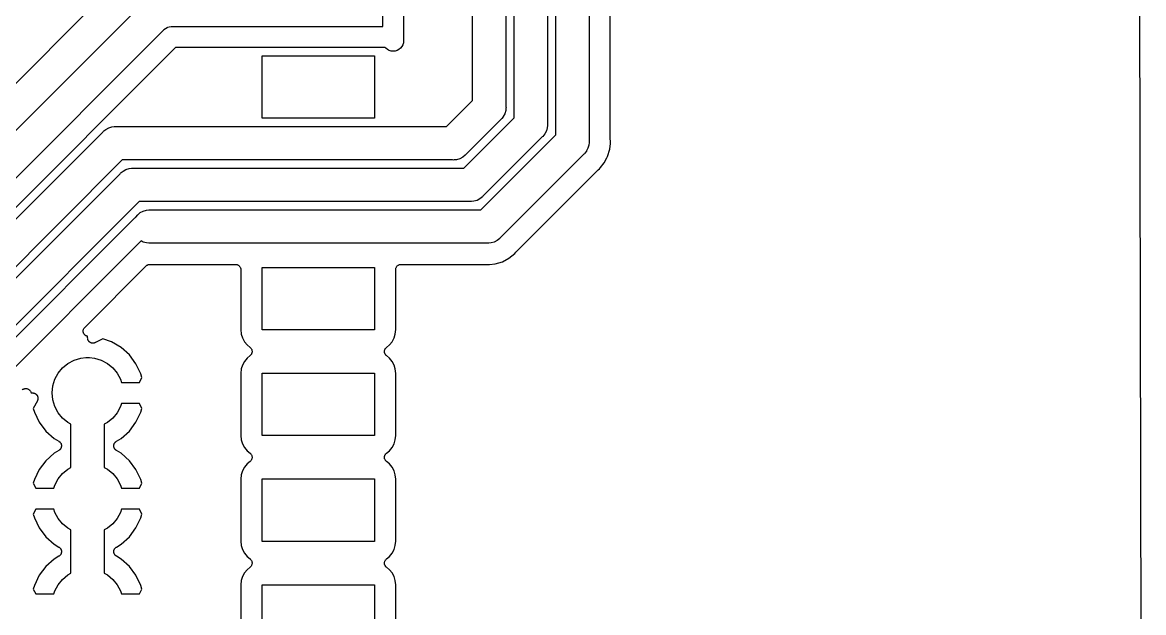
# Model space of a CAD drawing. Extents: x 77 to 164, y -183 to -59.
# Drawn here: x 137.37 to 164.31, y -150.05 to -135.88 of the extents above; entities that cross this region are included whole.
import ezdxf

# ---------------------------------------------------------------- set-up
doc = ezdxf.new("R2010")
doc.units = 0
doc.header["$MEASUREMENT"] = 0
doc.layers.add('BLACK', color=7, linetype='CONTINUOUS')

msp = doc.modelspace()

# ---------------------------------------------------------------- linework, layer by layer
at = {"layer": 'BLACK', "linetype": 'CONTINUOUS'}
for p, q in [((164.06, -59.0797), (164.312, -182.474)), ((150.99, -113.889), (150.99, -138.731)), ((151.498, -138.7), (151.498, -113.921)), ((150.19, -138.585), (150.19, -114.035)), ((149.19, -138.171), (149.19, -114.45)), ((149.99, -114.304), (149.99, -138.317)), ((148.19, -137.756), (148.19, -123.331)), ((148.99, -123.185), (148.99, -137.902)), ((146.03, -135.985), (146.03, -123.499)), ((146.53, -123.407), (146.53, -136.313)), ((130.976, -143.58), (141.7, -132.856)), ((142.369, -133.319), (131.439, -144.249)), ((140.769, -136.057), (140.807, -136.026)), ((140.807, -136.026), (140.851, -136.003)), ((140.851, -136.003), (140.867, -135.998)), ((140.867, -135.998), (140.898, -135.989)), ((140.898, -135.989), (140.947, -135.984)), ((140.947, -135.984), (140.959, -135.985)), ((140.959, -135.985), (146.03, -135.985)), ((130.012, -146.816), (140.761, -136.067)), ((140.761, -136.067), (140.769, -136.057)), ((146.53, -136.313), (146.531, -136.325)), ((141.05, -136.485), (130.301, -147.234)), ((146.086, -136.485), (141.05, -136.485)), ((146.095, -136.493), (146.086, -136.485)), ((146.102, -136.503), (146.095, -136.493)), ((146.14, -136.534), (146.102, -136.503)), ((146.17, -136.55), (146.14, -136.534)), ((146.184, -136.557), (146.17, -136.55)), ((146.231, -136.571), (146.184, -136.557)), ((146.28, -136.576), (146.231, -136.571)), ((146.329, -136.571), (146.28, -136.576)), ((146.28, -136.576), (146.28, -136.576)), ((146.376, -136.557), (146.329, -136.571)), ((146.42, -136.534), (146.376, -136.557)), ((146.458, -136.503), (146.42, -136.534)), ((146.489, -136.465), (146.458, -136.503)), ((146.512, -136.421), (146.489, -136.465)), ((146.526, -136.374), (146.512, -136.421)), ((146.53, -136.337), (146.526, -136.374)), ((146.531, -136.325), (146.53, -136.337)), ((146.53, -136.337), (146.53, -136.337)), ((143.13, -138.185), (143.13, -136.685)), ((143.13, -136.685), (145.83, -136.685)), ((145.83, -136.685), (145.83, -138.185)), ((147.561, -138.385), (148.19, -137.756)), ((148.99, -137.902), (148.992, -137.922)), ((148.992, -137.922), (148.99, -137.942)), ((145.83, -138.185), (143.13, -138.185)), ((147.976, -139.385), (149.19, -138.171)), ((148.874, -138.206), (148.859, -138.219)), ((148.889, -138.188), (148.874, -138.206)), ((148.92, -138.15), (148.889, -138.188)), ((148.924, -138.145), (148.92, -138.15)), ((148.961, -138.076), (148.924, -138.145)), ((148.984, -138), (148.961, -138.076)), ((148.99, -137.942), (148.984, -138)), ((148.99, -137.942), (148.99, -137.942)), ((139.33, -138.488), (139.376, -138.451)), ((139.376, -138.451), (139.445, -138.414)), ((139.376, -138.451), (139.376, -138.451)), ((139.376, -138.451), (139.376, -138.451)), ((139.445, -138.414), (139.521, -138.391)), ((139.521, -138.391), (139.579, -138.385)), ((139.579, -138.385), (139.599, -138.383)), ((139.579, -138.385), (139.579, -138.385)), ((139.599, -138.383), (139.619, -138.385)), ((139.619, -138.385), (147.561, -138.385)), ((148.859, -138.219), (148.024, -139.054)), ((149.984, -138.415), (149.961, -138.49)), ((149.99, -138.356), (149.984, -138.415)), ((149.99, -138.317), (149.992, -138.336)), ((149.992, -138.336), (149.99, -138.356)), ((129.628, -148.19), (139.302, -138.516)), ((139.302, -138.516), (139.315, -138.501)), ((139.315, -138.501), (139.33, -138.488)), ((139.33, -138.488), (139.33, -138.488)), ((148.39, -140.385), (150.19, -138.585)), ((149.859, -138.633), (148.438, -140.054)), ((149.874, -138.62), (149.859, -138.633)), ((149.924, -138.56), (149.874, -138.62)), ((149.961, -138.49), (149.924, -138.56)), ((150.99, -138.731), (150.992, -138.75)), ((151.499, -138.705), (151.498, -138.7)), ((151.498, -138.71), (151.499, -138.705)), ((151.499, -138.712), (151.498, -138.71)), ((151.502, -138.75), (151.499, -138.712)), ((150.924, -138.974), (150.887, -139.019)), ((150.928, -138.966), (150.924, -138.974)), ((150.961, -138.904), (150.928, -138.966)), ((150.984, -138.829), (150.961, -138.904)), ((150.99, -138.77), (150.984, -138.829)), ((150.992, -138.75), (150.99, -138.77)), ((150.99, -138.77), (150.99, -138.77)), ((151.433, -139.1), (151.485, -138.928)), ((151.485, -138.928), (151.499, -138.789)), ((151.499, -138.789), (151.502, -138.75)), ((151.499, -138.789), (151.499, -138.789)), ((139.765, -139.185), (130.091, -148.859)), ((147.707, -139.185), (139.765, -139.185)), ((147.727, -139.187), (147.707, -139.185)), ((147.747, -139.185), (147.727, -139.187)), ((147.805, -139.179), (147.747, -139.185)), ((147.747, -139.185), (147.747, -139.185)), ((147.881, -139.156), (147.805, -139.179)), ((147.95, -139.119), (147.881, -139.156)), ((148.011, -139.069), (147.95, -139.119)), ((148.024, -139.054), (148.011, -139.069)), ((150.859, -139.047), (148.852, -141.054)), ((150.874, -139.035), (150.859, -139.047)), ((150.887, -139.019), (150.874, -139.035)), ((151.26, -139.366), (151.349, -139.257)), ((151.349, -139.257), (151.416, -139.132)), ((151.416, -139.132), (151.433, -139.1)), ((130.043, -149.19), (139.716, -139.516)), ((139.716, -139.516), (139.729, -139.501)), ((139.729, -139.501), (139.744, -139.488)), ((139.744, -139.488), (139.79, -139.451)), ((139.744, -139.488), (139.744, -139.488)), ((139.79, -139.451), (139.859, -139.414)), ((139.79, -139.451), (139.79, -139.451)), ((139.79, -139.451), (139.79, -139.451)), ((139.859, -139.414), (139.935, -139.391)), ((139.935, -139.391), (139.994, -139.385)), ((139.994, -139.385), (140.013, -139.383)), ((139.994, -139.385), (139.994, -139.385)), ((140.013, -139.383), (140.033, -139.385)), ((140.033, -139.385), (147.976, -139.385)), ((149.233, -141.391), (151.196, -139.428)), ((151.196, -139.428), (151.197, -139.427)), ((151.197, -139.427), (151.202, -139.424)), ((151.202, -139.424), (151.205, -139.42)), ((151.205, -139.42), (151.235, -139.396)), ((151.235, -139.396), (151.26, -139.366)), ((151.26, -139.366), (151.26, -139.366)), ((148.425, -140.069), (148.365, -140.119)), ((148.438, -140.054), (148.425, -140.069)), ((140.179, -140.185), (130.505, -149.859)), ((148.122, -140.185), (140.179, -140.185)), ((148.141, -140.187), (148.122, -140.185)), ((148.161, -140.185), (148.141, -140.187)), ((148.22, -140.179), (148.161, -140.185)), ((148.161, -140.185), (148.161, -140.185)), ((148.295, -140.156), (148.22, -140.179)), ((148.365, -140.119), (148.295, -140.156)), ((130.447, -150.2), (140.03, -140.617)), ((140.03, -140.617), (140.038, -140.607)), ((140.038, -140.607), (140.076, -140.576)), ((140.076, -140.576), (140.089, -140.569)), ((140.089, -140.569), (140.093, -140.562)), ((140.093, -140.562), (140.143, -140.501)), ((140.143, -140.501), (140.204, -140.451)), ((140.204, -140.451), (140.274, -140.414)), ((140.274, -140.414), (140.349, -140.391)), ((140.349, -140.391), (140.408, -140.385)), ((140.408, -140.385), (148.39, -140.385)), ((140.224, -141.13), (130.736, -150.618)), ((140.274, -141.156), (140.224, -141.13)), ((140.349, -141.179), (140.274, -141.156)), ((148.709, -141.156), (148.634, -141.179)), ((148.779, -141.119), (148.709, -141.156)), ((148.84, -141.069), (148.779, -141.119)), ((148.852, -141.054), (148.84, -141.069)), ((140.408, -141.185), (140.349, -141.179)), ((148.536, -141.185), (140.408, -141.185)), ((148.555, -141.187), (148.536, -141.185)), ((148.575, -141.185), (148.555, -141.187)), ((148.634, -141.179), (148.575, -141.185)), ((148.575, -141.185), (148.575, -141.185)), ((149.062, -141.544), (149.201, -141.43)), ((149.201, -141.43), (149.225, -141.4)), ((149.225, -141.4), (149.226, -141.399)), ((149.226, -141.399), (149.23, -141.395)), ((149.23, -141.395), (149.233, -141.391)), ((140.363, -141.714), (140.373, -141.708)), ((140.373, -141.708), (140.383, -141.703)), ((140.383, -141.703), (140.384, -141.702)), ((140.384, -141.702), (140.385, -141.702)), ((140.385, -141.702), (140.396, -141.699)), ((140.396, -141.699), (140.407, -141.695)), ((140.407, -141.695), (140.408, -141.695)), ((140.408, -141.695), (140.409, -141.695)), ((140.409, -141.695), (140.42, -141.694)), ((140.42, -141.694), (140.432, -141.693)), ((140.432, -141.693), (142.492, -141.693)), ((142.492, -141.693), (142.493, -141.693)), ((142.493, -141.693), (142.493, -141.693)), ((142.493, -141.693), (142.493, -141.693)), ((142.493, -141.693), (142.494, -141.693)), ((142.494, -141.693), (142.506, -141.694)), ((142.506, -141.694), (142.517, -141.696)), ((142.517, -141.696), (142.518, -141.696)), ((142.518, -141.696), (142.518, -141.696)), ((142.518, -141.696), (142.53, -141.699)), ((142.53, -141.699), (142.541, -141.703)), ((142.541, -141.703), (142.542, -141.703)), ((142.542, -141.703), (142.542, -141.703)), ((142.542, -141.703), (142.552, -141.709)), ((142.552, -141.709), (142.563, -141.715)), ((146.399, -141.714), (146.409, -141.708)), ((146.409, -141.708), (146.42, -141.703)), ((146.42, -141.702), (146.432, -141.699)), ((146.42, -141.703), (146.42, -141.702)), ((146.42, -141.702), (146.42, -141.702)), ((146.432, -141.699), (146.443, -141.695)), ((146.443, -141.695), (146.444, -141.695)), ((146.444, -141.695), (146.456, -141.694)), ((146.444, -141.695), (146.444, -141.695)), ((146.456, -141.694), (146.468, -141.693)), ((146.468, -141.693), (148.505, -141.693)), ((148.505, -141.693), (148.506, -141.693)), ((148.506, -141.693), (148.512, -141.694)), ((148.512, -141.694), (148.517, -141.694)), ((148.517, -141.694), (148.555, -141.697)), ((148.555, -141.697), (148.594, -141.694)), ((148.594, -141.694), (148.733, -141.68)), ((148.594, -141.694), (148.594, -141.694)), ((148.733, -141.68), (148.905, -141.628)), ((148.905, -141.628), (149.062, -141.544)), ((138.867, -143.205), (140.342, -141.73)), ((140.342, -141.73), (140.343, -141.729)), ((140.342, -141.73), (140.342, -141.73)), ((140.342, -141.73), (140.342, -141.73)), ((140.342, -141.73), (140.342, -141.73)), ((140.343, -141.729), (140.353, -141.722)), ((140.353, -141.722), (140.362, -141.714)), ((140.362, -141.714), (140.362, -141.714)), ((140.362, -141.714), (140.363, -141.714)), ((142.563, -141.715), (142.563, -141.715)), ((142.563, -141.715), (142.564, -141.715)), ((142.564, -141.715), (142.573, -141.723)), ((142.573, -141.723), (142.582, -141.731)), ((142.582, -141.731), (142.582, -141.731)), ((142.582, -141.731), (142.583, -141.731)), ((142.583, -141.731), (142.59, -141.74)), ((142.59, -141.74), (142.598, -141.75)), ((142.598, -141.75), (142.598, -141.75)), ((142.598, -141.75), (142.598, -141.75)), ((142.598, -141.75), (142.604, -141.761)), ((142.604, -141.761), (142.609, -141.772)), ((142.609, -141.772), (142.609, -141.772)), ((142.609, -141.772), (142.61, -141.772)), ((142.61, -141.772), (142.613, -141.784)), ((142.613, -141.784), (142.617, -141.795)), ((142.617, -141.795), (142.617, -141.796)), ((142.617, -141.796), (142.617, -141.796)), ((142.617, -141.796), (142.618, -141.808)), ((142.618, -141.808), (142.619, -141.82)), ((142.619, -141.82), (142.619, -143.259)), ((143.13, -143.265), (143.13, -141.765)), ((143.13, -141.765), (145.83, -141.765)), ((145.83, -141.765), (145.83, -143.265)), ((146.341, -141.818), (146.342, -141.806)), ((146.341, -141.819), (146.341, -141.818)), ((146.341, -141.82), (146.341, -141.819)), ((146.341, -141.819), (146.341, -141.819)), ((146.341, -141.819), (146.341, -141.819)), ((146.341, -143.259), (146.341, -141.82)), ((146.342, -141.806), (146.344, -141.794)), ((146.344, -141.794), (146.347, -141.782)), ((146.344, -141.794), (146.344, -141.794)), ((146.344, -141.794), (146.344, -141.794)), ((146.347, -141.782), (146.351, -141.771)), ((146.351, -141.77), (146.357, -141.76)), ((146.351, -141.771), (146.351, -141.77)), ((146.351, -141.77), (146.351, -141.77)), ((146.357, -141.76), (146.363, -141.749)), ((146.363, -141.748), (146.371, -141.739)), ((146.363, -141.749), (146.363, -141.748)), ((146.363, -141.749), (146.363, -141.749)), ((146.371, -141.739), (146.379, -141.73)), ((146.379, -141.729), (146.389, -141.722)), ((146.379, -141.73), (146.379, -141.729)), ((146.379, -141.73), (146.379, -141.73)), ((146.389, -141.722), (146.398, -141.714)), ((146.398, -141.714), (146.398, -141.714)), ((146.398, -141.714), (146.399, -141.714)), ((138.83, -143.294), (138.831, -143.282)), ((138.83, -143.295), (138.83, -143.294)), ((138.83, -143.294), (138.83, -143.294)), ((138.831, -143.307), (138.83, -143.295)), ((138.831, -143.282), (138.832, -143.27)), ((138.832, -143.319), (138.831, -143.307)), ((138.832, -143.269), (138.836, -143.258)), ((138.832, -143.27), (138.832, -143.269)), ((138.832, -143.27), (138.832, -143.27)), ((138.836, -143.331), (138.832, -143.319)), ((138.832, -143.319), (138.832, -143.319)), ((138.832, -143.319), (138.832, -143.319)), ((138.836, -143.258), (138.84, -143.246)), ((138.84, -143.246), (138.846, -143.235)), ((138.84, -143.246), (138.84, -143.246)), ((138.84, -143.246), (138.84, -143.246)), ((138.846, -143.235), (138.851, -143.224)), ((138.851, -143.224), (138.852, -143.224)), ((138.852, -143.224), (138.859, -143.215)), ((138.852, -143.224), (138.852, -143.224)), ((138.859, -143.215), (138.867, -143.205)), ((142.619, -143.259), (142.629, -143.365)), ((145.83, -143.265), (143.13, -143.265)), ((146.331, -143.365), (146.341, -143.259)), ((138.839, -143.343), (138.836, -143.331)), ((138.845, -143.354), (138.839, -143.343)), ((138.839, -143.343), (138.839, -143.343)), ((138.839, -143.343), (138.839, -143.343)), ((138.851, -143.365), (138.845, -143.354)), ((138.859, -143.374), (138.851, -143.365)), ((138.851, -143.365), (138.851, -143.365)), ((138.851, -143.365), (138.851, -143.365)), ((138.866, -143.384), (138.859, -143.374)), ((138.876, -143.392), (138.866, -143.384)), ((138.866, -143.384), (138.866, -143.384)), ((138.866, -143.384), (138.866, -143.384)), ((138.885, -143.4), (138.876, -143.392)), ((138.886, -143.4), (138.885, -143.4)), ((138.885, -143.4), (138.885, -143.4)), ((138.896, -143.406), (138.886, -143.4)), ((138.907, -143.412), (138.896, -143.406)), ((138.919, -143.416), (138.907, -143.412)), ((138.907, -143.412), (138.907, -143.412)), ((138.907, -143.412), (138.907, -143.412)), ((138.93, -143.419), (138.919, -143.416)), ((138.931, -143.419), (138.93, -143.419)), ((138.938, -143.42), (138.931, -143.419)), ((138.931, -143.419), (138.931, -143.419)), ((138.938, -143.459), (138.938, -143.42)), ((138.939, -143.465), (138.938, -143.459)), ((138.938, -143.47), (138.939, -143.465)), ((138.94, -143.477), (138.938, -143.47)), ((138.94, -143.484), (138.94, -143.477)), ((138.942, -143.489), (138.94, -143.484)), ((138.943, -143.494), (138.942, -143.489)), ((138.946, -143.501), (138.943, -143.494)), ((138.948, -143.508), (138.946, -143.501)), ((138.95, -143.512), (138.948, -143.508)), ((138.952, -143.517), (138.95, -143.512)), ((138.956, -143.523), (138.952, -143.517)), ((138.959, -143.529), (138.956, -143.523)), ((138.963, -143.534), (138.959, -143.529)), ((138.966, -143.538), (138.963, -143.534)), ((138.97, -143.543), (138.966, -143.538)), ((138.975, -143.549), (138.97, -143.543)), ((138.979, -143.552), (138.975, -143.549)), ((138.983, -143.556), (138.979, -143.552)), ((138.989, -143.56), (138.983, -143.556)), ((138.994, -143.564), (138.989, -143.56)), ((138.999, -143.567), (138.994, -143.564)), ((139.003, -143.57), (138.999, -143.567)), ((139.01, -143.573), (139.003, -143.57)), ((139.016, -143.576), (139.01, -143.573)), ((139.021, -143.578), (139.016, -143.576)), ((139.026, -143.58), (139.021, -143.578)), ((139.033, -143.582), (139.026, -143.58)), ((139.039, -143.584), (139.033, -143.582)), ((139.045, -143.584), (139.039, -143.584)), ((139.05, -143.585), (139.045, -143.584)), ((139.057, -143.585), (139.05, -143.585)), ((139.064, -143.586), (139.057, -143.585)), ((139.07, -143.586), (139.064, -143.586)), ((139.075, -143.586), (139.07, -143.586)), ((139.082, -143.585), (139.075, -143.586)), ((139.089, -143.584), (139.082, -143.585)), ((139.094, -143.582), (139.089, -143.584)), ((139.099, -143.581), (139.094, -143.582)), ((139.106, -143.579), (139.099, -143.581)), ((139.113, -143.577), (139.106, -143.579)), ((139.117, -143.574), (139.113, -143.577)), ((139.122, -143.572), (139.117, -143.574)), ((139.124, -143.572), (139.122, -143.572)), ((139.305, -143.477), (139.124, -143.572)), ((139.515, -143.551), (139.305, -143.477)), ((139.744, -143.688), (139.515, -143.551)), ((142.629, -143.365), (142.658, -143.46)), ((142.658, -143.46), (142.706, -143.549)), ((142.706, -143.549), (142.769, -143.626)), ((146.191, -143.626), (146.254, -143.549)), ((146.254, -143.549), (146.302, -143.46)), ((146.302, -143.46), (146.331, -143.365)), ((139.941, -143.866), (139.744, -143.688)), ((142.769, -143.626), (142.843, -143.687)), ((142.843, -143.687), (142.844, -143.687)), ((142.844, -143.687), (142.844, -143.687)), ((142.844, -143.687), (142.844, -143.687)), ((142.844, -143.687), (142.845, -143.688)), ((142.845, -143.688), (142.853, -143.697)), ((142.853, -143.697), (142.861, -143.705)), ((142.861, -143.705), (142.862, -143.705)), ((142.867, -143.856), (142.861, -143.866)), ((142.862, -143.705), (142.862, -143.706)), ((142.862, -143.706), (142.868, -143.716)), ((142.874, -143.846), (142.867, -143.856)), ((142.868, -143.716), (142.875, -143.726)), ((142.875, -143.845), (142.874, -143.845)), ((142.874, -143.845), (142.874, -143.846)), ((142.875, -143.726), (142.875, -143.726)), ((142.875, -143.726), (142.875, -143.727)), ((142.875, -143.727), (142.88, -143.738)), ((142.879, -143.834), (142.875, -143.845)), ((142.884, -143.823), (142.879, -143.834)), ((142.88, -143.738), (142.884, -143.749)), ((142.884, -143.749), (142.884, -143.749)), ((142.884, -143.749), (142.885, -143.75)), ((142.886, -143.81), (142.884, -143.822)), ((142.884, -143.822), (142.884, -143.823)), ((142.884, -143.823), (142.884, -143.823)), ((142.885, -143.75), (142.887, -143.761)), ((142.889, -143.799), (142.886, -143.81)), ((142.887, -143.761), (142.889, -143.773)), ((142.889, -143.773), (142.889, -143.773)), ((142.889, -143.773), (142.889, -143.774)), ((142.889, -143.774), (142.889, -143.786)), ((142.889, -143.786), (142.889, -143.798)), ((142.889, -143.798), (142.889, -143.798)), ((142.889, -143.798), (142.889, -143.799)), ((146.071, -143.771), (146.074, -143.76)), ((146.071, -143.772), (146.071, -143.771)), ((146.071, -143.784), (146.071, -143.772)), ((146.071, -143.772), (146.071, -143.772)), ((146.071, -143.796), (146.071, -143.784)), ((146.071, -143.797), (146.071, -143.796)), ((146.073, -143.809), (146.071, -143.797)), ((146.071, -143.797), (146.071, -143.797)), ((146.075, -143.82), (146.073, -143.809)), ((146.074, -143.76), (146.076, -143.748)), ((146.076, -143.821), (146.075, -143.82)), ((146.076, -143.747), (146.081, -143.736)), ((146.076, -143.748), (146.076, -143.747)), ((146.076, -143.747), (146.076, -143.747)), ((146.08, -143.832), (146.076, -143.821)), ((146.076, -143.821), (146.076, -143.821)), ((146.085, -143.843), (146.08, -143.832)), ((146.081, -143.736), (146.085, -143.725)), ((146.085, -143.725), (146.086, -143.725)), ((146.085, -143.844), (146.085, -143.843)), ((146.092, -143.854), (146.085, -143.844)), ((146.085, -143.844), (146.085, -143.844)), ((146.086, -143.724), (146.093, -143.714)), ((146.086, -143.725), (146.086, -143.724)), ((146.098, -143.864), (146.092, -143.854)), ((146.093, -143.714), (146.099, -143.704)), ((146.098, -143.865), (146.098, -143.864)), ((146.099, -143.704), (146.1, -143.704)), ((146.1, -143.704), (146.108, -143.695)), ((146.1, -143.704), (146.1, -143.704)), ((146.108, -143.695), (146.117, -143.687)), ((146.117, -143.687), (146.191, -143.626)), ((138.334, -144.176), (138.463, -144.07)), ((138.463, -144.07), (138.611, -143.991)), ((138.611, -143.991), (138.771, -143.942)), ((138.771, -143.942), (138.896, -143.93)), ((138.896, -143.93), (138.98, -143.93)), ((138.98, -143.93), (139.105, -143.942)), ((139.105, -143.942), (139.265, -143.991)), ((139.265, -143.991), (139.413, -144.07)), ((139.413, -144.07), (139.542, -144.176)), ((140.1, -144.079), (139.941, -143.866)), ((140.216, -144.322), (140.1, -144.079)), ((142.658, -144.11), (142.629, -144.205)), ((142.706, -144.021), (142.658, -144.11)), ((142.769, -143.944), (142.706, -144.021)), ((142.843, -143.883), (142.769, -143.944)), ((142.852, -143.875), (142.843, -143.883)), ((142.86, -143.866), (142.852, -143.875)), ((142.861, -143.866), (142.86, -143.866)), ((142.86, -143.866), (142.86, -143.866)), ((146.099, -143.865), (146.098, -143.865)), ((146.107, -143.873), (146.099, -143.865)), ((146.115, -143.882), (146.107, -143.873)), ((146.116, -143.883), (146.115, -143.882)), ((146.117, -143.883), (146.116, -143.883)), ((146.116, -143.883), (146.116, -143.883)), ((146.116, -143.883), (146.116, -143.883)), ((146.191, -143.944), (146.117, -143.883)), ((146.254, -144.021), (146.191, -143.944)), ((146.302, -144.11), (146.254, -144.021)), ((146.331, -144.205), (146.302, -144.11)), ((138.149, -144.453), (138.228, -144.305)), ((138.228, -144.305), (138.334, -144.176)), ((139.542, -144.176), (139.648, -144.305)), ((139.648, -144.305), (139.727, -144.453)), ((140.243, -144.41), (140.216, -144.322)), ((142.629, -144.205), (142.619, -144.311)), ((142.619, -144.311), (142.619, -145.799)), ((143.13, -145.805), (143.13, -144.305)), ((143.13, -144.305), (145.83, -144.305)), ((145.83, -144.305), (145.83, -145.805)), ((146.341, -144.311), (146.331, -144.205)), ((146.341, -145.799), (146.341, -144.311)), ((137.43, -144.674), (137.442, -144.673)), ((137.442, -144.673), (137.454, -144.672)), ((137.454, -144.672), (137.454, -144.672)), ((137.454, -144.672), (137.454, -144.672)), ((137.454, -144.672), (137.466, -144.673)), ((137.466, -144.673), (137.479, -144.674)), ((138.084, -144.78), (138.1, -144.613)), ((138.1, -144.613), (138.149, -144.453)), ((139.727, -144.453), (139.749, -144.526)), ((139.749, -144.526), (140.182, -144.526)), ((140.182, -144.526), (140.243, -144.41)), ((137.364, -144.708), (137.374, -144.7)), ((137.374, -144.7), (137.383, -144.693)), ((137.383, -144.693), (137.384, -144.693)), ((137.384, -144.692), (137.395, -144.687)), ((137.384, -144.693), (137.384, -144.692)), ((137.395, -144.687), (137.405, -144.681)), ((137.405, -144.681), (137.406, -144.681)), ((137.406, -144.681), (137.418, -144.678)), ((137.406, -144.681), (137.406, -144.681)), ((137.418, -144.678), (137.429, -144.674)), ((137.429, -144.674), (137.429, -144.674)), ((137.429, -144.674), (137.43, -144.674)), ((137.479, -144.674), (137.479, -144.675)), ((137.479, -144.675), (137.479, -144.675)), ((137.479, -144.675), (137.49, -144.678)), ((137.49, -144.678), (137.502, -144.682)), ((137.502, -144.682), (137.502, -144.682)), ((137.502, -144.682), (137.503, -144.682)), ((137.503, -144.682), (137.513, -144.688)), ((137.513, -144.688), (137.524, -144.694)), ((137.524, -144.694), (137.524, -144.694)), ((137.524, -144.694), (137.524, -144.694)), ((137.524, -144.694), (137.534, -144.702)), ((137.534, -144.702), (137.543, -144.709)), ((137.543, -144.709), (137.543, -144.71)), ((137.543, -144.71), (137.543, -144.71)), ((137.543, -144.71), (137.551, -144.719)), ((137.551, -144.719), (137.559, -144.729)), ((137.559, -144.729), (137.559, -144.729)), ((137.559, -144.729), (137.559, -144.729)), ((137.559, -144.729), (137.565, -144.74)), ((137.565, -144.74), (137.57, -144.751)), ((137.57, -144.751), (137.57, -144.751)), ((137.57, -144.751), (137.571, -144.751)), ((137.571, -144.751), (137.574, -144.763)), ((137.574, -144.763), (137.578, -144.774)), ((137.578, -144.774), (137.578, -144.774)), ((137.578, -144.774), (137.578, -144.775)), ((137.578, -144.775), (137.578, -144.78)), ((137.578, -144.78), (137.618, -144.78)), ((137.618, -144.78), (137.62, -144.78)), ((137.62, -144.78), (137.625, -144.781)), ((137.625, -144.781), (137.631, -144.781)), ((137.631, -144.781), (137.637, -144.782)), ((137.637, -144.782), (137.644, -144.783)), ((137.644, -144.783), (137.65, -144.784)), ((137.65, -144.784), (137.655, -144.786)), ((137.655, -144.786), (137.661, -144.788)), ((137.661, -144.788), (137.668, -144.79)), ((137.668, -144.79), (137.673, -144.793)), ((137.673, -144.793), (137.678, -144.795)), ((137.678, -144.795), (137.684, -144.799)), ((137.684, -144.799), (137.69, -144.802)), ((137.69, -144.802), (137.694, -144.806)), ((137.694, -144.806), (137.698, -144.809)), ((137.698, -144.809), (137.703, -144.814)), ((137.703, -144.814), (137.709, -144.818)), ((137.709, -144.818), (137.712, -144.822)), ((137.712, -144.822), (137.716, -144.826)), ((137.716, -144.826), (137.72, -144.832)), ((137.72, -144.832), (137.724, -144.837)), ((137.724, -144.837), (137.727, -144.842)), ((137.727, -144.842), (137.73, -144.847)), ((137.73, -144.847), (137.732, -144.853)), ((137.732, -144.853), (137.736, -144.859)), ((137.736, -144.859), (137.737, -144.865)), ((137.737, -144.865), (137.739, -144.87)), ((137.739, -144.87), (137.741, -144.877)), ((137.741, -144.938), (137.74, -144.943)), ((137.741, -144.877), (137.743, -144.883)), ((137.742, -144.933), (137.741, -144.938)), ((137.743, -144.926), (137.742, -144.933)), ((137.743, -144.883), (137.743, -144.889)), ((137.743, -144.889), (137.744, -144.894)), ((137.744, -144.919), (137.743, -144.926)), ((137.744, -144.894), (137.744, -144.901)), ((137.744, -144.901), (137.745, -144.908)), ((137.745, -144.908), (137.744, -144.913)), ((137.744, -144.913), (137.744, -144.919)), ((138.1, -144.947), (138.084, -144.78)), ((137.73, -144.966), (137.633, -145.15)), ((137.633, -145.15), (137.66, -145.238)), ((137.732, -144.961), (137.73, -144.966)), ((137.735, -144.956), (137.732, -144.961)), ((137.737, -144.95), (137.735, -144.956)), ((137.74, -144.943), (137.737, -144.95)), ((138.149, -145.107), (138.1, -144.947)), ((138.228, -145.255), (138.149, -145.107)), ((139.727, -145.107), (139.648, -145.255)), ((139.749, -145.034), (139.727, -145.107)), ((140.182, -145.034), (139.749, -145.034)), ((140.243, -145.15), (140.182, -145.034)), ((140.216, -145.238), (140.243, -145.15)), ((137.66, -145.238), (137.776, -145.481)), ((137.776, -145.481), (137.935, -145.694)), ((138.334, -145.384), (138.228, -145.255)), ((138.463, -145.49), (138.334, -145.384)), ((139.542, -145.384), (139.413, -145.49)), ((139.648, -145.255), (139.542, -145.384)), ((139.941, -145.694), (140.1, -145.481)), ((140.1, -145.481), (140.216, -145.238)), ((137.935, -145.694), (138.132, -145.872)), ((138.538, -145.53), (138.463, -145.49)), ((138.538, -146.57), (138.538, -145.53)), ((139.413, -145.49), (139.338, -145.53)), ((139.338, -145.53), (139.338, -146.57)), ((139.744, -145.872), (139.941, -145.694)), ((138.132, -145.872), (138.247, -145.941)), ((138.247, -145.941), (138.249, -145.942)), ((138.249, -145.942), (138.254, -145.946)), ((138.254, -145.946), (138.259, -145.949)), ((138.259, -145.949), (138.264, -145.953)), ((138.264, -145.953), (138.269, -145.957)), ((138.269, -145.957), (138.273, -145.961)), ((138.273, -145.961), (138.277, -145.966)), ((138.277, -145.966), (138.281, -145.971)), ((138.281, -145.971), (138.285, -145.975)), ((138.285, -145.975), (138.288, -145.981)), ((138.288, -145.981), (138.292, -145.986)), ((138.292, -145.986), (138.294, -145.991)), ((138.294, -145.991), (138.298, -145.997)), ((138.298, -145.997), (138.3, -146.003)), ((138.3, -146.003), (138.302, -146.008)), ((138.302, -146.008), (138.304, -146.014)), ((138.304, -146.014), (138.306, -146.02)), ((138.306, -146.02), (138.307, -146.026)), ((139.57, -146.025), (139.571, -146.018)), ((139.571, -146.018), (139.573, -146.013)), ((139.573, -146.013), (139.574, -146.007)), ((139.574, -146.007), (139.577, -146.001)), ((139.577, -146.001), (139.579, -145.995)), ((139.579, -145.995), (139.582, -145.99)), ((139.582, -145.99), (139.585, -145.984)), ((139.585, -145.984), (139.589, -145.979)), ((139.589, -145.979), (139.592, -145.974)), ((139.592, -145.974), (139.596, -145.969)), ((139.596, -145.969), (139.6, -145.964)), ((139.6, -145.964), (139.605, -145.96)), ((139.605, -145.96), (139.609, -145.956)), ((139.609, -145.956), (139.614, -145.952)), ((139.614, -145.952), (139.618, -145.948)), ((139.618, -145.948), (139.624, -145.945)), ((139.624, -145.945), (139.629, -145.941)), ((139.629, -145.941), (139.744, -145.872)), ((142.619, -145.799), (142.629, -145.905)), ((142.629, -145.905), (142.658, -146)), ((142.658, -146), (142.706, -146.089)), ((145.83, -145.805), (143.13, -145.805)), ((146.254, -146.089), (146.302, -146)), ((146.302, -146), (146.331, -145.905)), ((146.331, -145.905), (146.341, -145.799)), ((138.132, -146.228), (137.935, -146.406)), ((138.247, -146.159), (138.132, -146.228)), ((138.252, -146.155), (138.247, -146.159)), ((138.258, -146.152), (138.252, -146.155)), ((138.262, -146.148), (138.258, -146.152)), ((138.267, -146.144), (138.262, -146.148)), ((138.271, -146.14), (138.267, -146.144)), ((138.276, -146.136), (138.271, -146.14)), ((138.28, -146.131), (138.276, -146.136)), ((138.284, -146.126), (138.28, -146.131)), ((138.287, -146.121), (138.284, -146.126)), ((138.291, -146.116), (138.287, -146.121)), ((138.294, -146.11), (138.291, -146.116)), ((138.297, -146.105), (138.294, -146.11)), ((138.299, -146.099), (138.297, -146.105)), ((138.302, -146.093), (138.299, -146.099)), ((138.303, -146.087), (138.302, -146.093)), ((138.305, -146.082), (138.303, -146.087)), ((138.306, -146.075), (138.305, -146.082)), ((138.308, -146.069), (138.306, -146.075)), ((138.307, -146.026), (138.308, -146.032)), ((138.308, -146.032), (138.308, -146.039)), ((138.308, -146.039), (138.309, -146.045)), ((138.309, -146.057), (138.308, -146.063)), ((138.308, -146.063), (138.308, -146.069)), ((138.309, -146.045), (138.309, -146.051)), ((138.309, -146.051), (138.309, -146.057)), ((139.567, -146.043), (139.568, -146.037)), ((139.567, -146.049), (139.567, -146.043)), ((139.567, -146.055), (139.567, -146.049)), ((139.568, -146.061), (139.567, -146.055)), ((139.568, -146.031), (139.57, -146.025)), ((139.568, -146.037), (139.568, -146.031)), ((139.568, -146.068), (139.568, -146.061)), ((139.569, -146.074), (139.568, -146.068)), ((139.57, -146.08), (139.569, -146.074)), ((139.572, -146.086), (139.57, -146.08)), ((139.574, -146.092), (139.572, -146.086)), ((139.576, -146.097), (139.574, -146.092)), ((139.578, -146.103), (139.576, -146.097)), ((139.582, -146.109), (139.578, -146.103)), ((139.584, -146.114), (139.582, -146.109)), ((139.588, -146.119), (139.584, -146.114)), ((139.591, -146.125), (139.588, -146.119)), ((139.595, -146.129), (139.591, -146.125)), ((139.599, -146.134), (139.595, -146.129)), ((139.603, -146.139), (139.599, -146.134)), ((139.607, -146.143), (139.603, -146.139)), ((139.612, -146.147), (139.607, -146.143)), ((139.617, -146.151), (139.612, -146.147)), ((139.622, -146.154), (139.617, -146.151)), ((139.627, -146.158), (139.622, -146.154)), ((139.629, -146.159), (139.627, -146.158)), ((139.744, -146.228), (139.629, -146.159)), ((139.941, -146.406), (139.744, -146.228)), ((142.706, -146.089), (142.769, -146.166)), ((142.769, -146.166), (142.843, -146.227)), ((142.843, -146.227), (142.844, -146.227)), ((142.844, -146.227), (142.844, -146.227)), ((142.844, -146.227), (142.844, -146.227)), ((142.844, -146.227), (142.845, -146.228)), ((142.845, -146.228), (142.853, -146.237)), ((142.853, -146.237), (142.861, -146.245)), ((142.861, -146.245), (142.862, -146.245)), ((142.862, -146.245), (142.862, -146.246)), ((142.862, -146.246), (142.868, -146.256)), ((142.868, -146.256), (142.875, -146.266)), ((142.875, -146.266), (142.875, -146.266)), ((142.875, -146.266), (142.875, -146.267)), ((142.875, -146.267), (142.88, -146.278)), ((142.88, -146.278), (142.884, -146.289)), ((142.884, -146.289), (142.884, -146.289)), ((142.884, -146.289), (142.885, -146.29)), ((146.074, -146.3), (146.076, -146.288)), ((146.076, -146.287), (146.081, -146.276)), ((146.076, -146.288), (146.076, -146.287)), ((146.076, -146.287), (146.076, -146.287)), ((146.081, -146.276), (146.085, -146.265)), ((146.085, -146.265), (146.086, -146.265)), ((146.086, -146.264), (146.093, -146.254)), ((146.086, -146.265), (146.086, -146.264)), ((146.093, -146.254), (146.099, -146.244)), ((146.099, -146.244), (146.1, -146.244)), ((146.1, -146.244), (146.108, -146.235)), ((146.1, -146.244), (146.1, -146.244)), ((146.108, -146.235), (146.117, -146.227)), ((146.117, -146.227), (146.191, -146.166)), ((146.191, -146.166), (146.254, -146.089)), ((137.935, -146.406), (137.776, -146.619)), ((140.1, -146.619), (139.941, -146.406)), ((142.769, -146.484), (142.706, -146.561)), ((142.843, -146.423), (142.769, -146.484)), ((142.852, -146.415), (142.843, -146.423)), ((142.86, -146.406), (142.852, -146.415)), ((142.861, -146.406), (142.86, -146.406)), ((142.86, -146.406), (142.86, -146.406)), ((142.867, -146.396), (142.861, -146.406)), ((142.874, -146.386), (142.867, -146.396)), ((142.875, -146.385), (142.874, -146.385)), ((142.874, -146.385), (142.874, -146.386)), ((142.879, -146.374), (142.875, -146.385)), ((142.884, -146.363), (142.879, -146.374)), ((142.886, -146.35), (142.884, -146.362)), ((142.884, -146.362), (142.884, -146.363)), ((142.884, -146.363), (142.884, -146.363)), ((142.885, -146.29), (142.887, -146.301)), ((142.889, -146.339), (142.886, -146.35)), ((142.887, -146.301), (142.889, -146.313)), ((142.889, -146.313), (142.889, -146.313)), ((142.889, -146.313), (142.889, -146.314)), ((142.889, -146.314), (142.889, -146.326)), ((142.889, -146.326), (142.889, -146.338)), ((142.889, -146.338), (142.889, -146.338)), ((142.889, -146.338), (142.889, -146.339)), ((146.071, -146.311), (146.074, -146.3)), ((146.071, -146.312), (146.071, -146.311)), ((146.071, -146.324), (146.071, -146.312)), ((146.071, -146.312), (146.071, -146.312)), ((146.071, -146.336), (146.071, -146.324)), ((146.071, -146.337), (146.071, -146.336)), ((146.073, -146.349), (146.071, -146.337)), ((146.071, -146.337), (146.071, -146.337)), ((146.075, -146.36), (146.073, -146.349)), ((146.076, -146.361), (146.075, -146.36)), ((146.08, -146.372), (146.076, -146.361)), ((146.076, -146.361), (146.076, -146.361)), ((146.085, -146.383), (146.08, -146.372)), ((146.085, -146.384), (146.085, -146.383)), ((146.092, -146.394), (146.085, -146.384)), ((146.085, -146.384), (146.085, -146.384)), ((146.098, -146.404), (146.092, -146.394)), ((146.098, -146.405), (146.098, -146.404)), ((146.099, -146.405), (146.098, -146.405)), ((146.107, -146.413), (146.099, -146.405)), ((146.115, -146.422), (146.107, -146.413)), ((146.116, -146.423), (146.115, -146.422)), ((146.117, -146.423), (146.116, -146.423)), ((146.116, -146.423), (146.116, -146.423)), ((146.116, -146.423), (146.116, -146.423)), ((146.191, -146.484), (146.117, -146.423)), ((146.254, -146.561), (146.191, -146.484)), ((137.776, -146.619), (137.66, -146.862)), ((138.228, -146.845), (138.334, -146.716)), ((138.334, -146.716), (138.463, -146.61)), ((138.463, -146.61), (138.538, -146.57)), ((139.338, -146.57), (139.413, -146.61)), ((139.413, -146.61), (139.542, -146.716)), ((139.542, -146.716), (139.648, -146.845)), ((140.216, -146.862), (140.1, -146.619)), ((142.629, -146.745), (142.619, -146.851)), ((142.658, -146.65), (142.629, -146.745)), ((142.706, -146.561), (142.658, -146.65)), ((146.302, -146.65), (146.254, -146.561)), ((146.331, -146.745), (146.302, -146.65)), ((146.341, -146.851), (146.331, -146.745)), ((137.66, -146.862), (137.633, -146.95)), ((137.633, -146.95), (137.694, -147.066)), ((137.694, -147.066), (138.127, -147.066)), ((138.127, -147.066), (138.149, -146.993)), ((138.149, -146.993), (138.228, -146.845)), ((139.648, -146.845), (139.727, -146.993)), ((139.727, -146.993), (139.749, -147.066)), ((139.749, -147.066), (140.182, -147.066)), ((140.182, -147.066), (140.243, -146.95)), ((140.243, -146.95), (140.216, -146.862)), ((142.619, -146.851), (142.619, -148.339)), ((143.13, -148.345), (143.13, -146.845)), ((143.13, -146.845), (145.83, -146.845)), ((145.83, -146.845), (145.83, -148.345)), ((146.341, -148.339), (146.341, -146.851)), ((137.694, -147.574), (137.633, -147.69)), ((138.127, -147.574), (137.694, -147.574)), ((138.149, -147.647), (138.127, -147.574)), ((139.749, -147.574), (139.727, -147.647)), ((140.182, -147.574), (139.749, -147.574)), ((140.243, -147.69), (140.182, -147.574)), ((137.633, -147.69), (137.66, -147.778)), ((137.66, -147.778), (137.776, -148.021)), ((138.228, -147.795), (138.149, -147.647)), ((138.334, -147.924), (138.228, -147.795)), ((139.648, -147.795), (139.542, -147.924)), ((139.727, -147.647), (139.648, -147.795)), ((140.1, -148.021), (140.216, -147.778)), ((140.216, -147.778), (140.243, -147.69)), ((137.776, -148.021), (137.935, -148.234)), ((138.463, -148.03), (138.334, -147.924)), ((138.538, -148.07), (138.463, -148.03)), ((138.538, -149.11), (138.538, -148.07)), ((139.413, -148.03), (139.338, -148.07)), ((139.338, -148.07), (139.338, -149.11)), ((139.542, -147.924), (139.413, -148.03)), ((139.941, -148.234), (140.1, -148.021)), ((137.935, -148.234), (138.132, -148.412)), ((138.132, -148.412), (138.247, -148.481)), ((139.629, -148.481), (139.744, -148.412)), ((139.744, -148.412), (139.941, -148.234)), ((142.619, -148.339), (142.629, -148.445)), ((145.83, -148.345), (143.13, -148.345)), ((146.331, -148.445), (146.341, -148.339)), ((138.247, -148.699), (138.132, -148.768)), ((138.247, -148.481), (138.249, -148.482)), ((138.252, -148.695), (138.247, -148.699)), ((138.249, -148.482), (138.254, -148.486)), ((138.258, -148.692), (138.252, -148.695)), ((138.254, -148.486), (138.259, -148.489)), ((138.262, -148.688), (138.258, -148.692)), ((138.259, -148.489), (138.264, -148.493)), ((138.267, -148.684), (138.262, -148.688)), ((138.264, -148.493), (138.269, -148.497)), ((138.271, -148.68), (138.267, -148.684)), ((138.269, -148.497), (138.273, -148.501)), ((138.276, -148.676), (138.271, -148.68)), ((138.273, -148.501), (138.277, -148.506)), ((138.28, -148.671), (138.276, -148.676)), ((138.277, -148.506), (138.281, -148.511)), ((138.284, -148.666), (138.28, -148.671)), ((138.281, -148.511), (138.285, -148.515)), ((138.287, -148.661), (138.284, -148.666)), ((138.285, -148.515), (138.288, -148.521)), ((138.291, -148.656), (138.287, -148.661)), ((138.288, -148.521), (138.292, -148.526)), ((138.294, -148.65), (138.291, -148.656)), ((138.292, -148.526), (138.294, -148.531)), ((138.294, -148.531), (138.298, -148.537)), ((138.297, -148.645), (138.294, -148.65)), ((138.299, -148.639), (138.297, -148.645)), ((138.298, -148.537), (138.3, -148.543)), ((138.302, -148.633), (138.299, -148.639)), ((138.3, -148.543), (138.302, -148.548)), ((138.302, -148.548), (138.304, -148.554)), ((138.303, -148.627), (138.302, -148.633)), ((138.305, -148.622), (138.303, -148.627)), ((138.304, -148.554), (138.306, -148.56)), ((138.306, -148.615), (138.305, -148.622)), ((138.306, -148.56), (138.307, -148.566)), ((138.308, -148.609), (138.306, -148.615)), ((138.307, -148.566), (138.308, -148.572)), ((138.308, -148.572), (138.308, -148.579)), ((138.308, -148.579), (138.309, -148.585)), ((138.309, -148.597), (138.308, -148.603)), ((138.308, -148.603), (138.308, -148.609)), ((138.309, -148.585), (138.309, -148.591)), ((138.309, -148.591), (138.309, -148.597)), ((139.567, -148.583), (139.568, -148.577)), ((139.567, -148.589), (139.567, -148.583)), ((139.567, -148.595), (139.567, -148.589)), ((139.568, -148.601), (139.567, -148.595)), ((139.568, -148.571), (139.57, -148.565)), ((139.568, -148.577), (139.568, -148.571)), ((139.568, -148.608), (139.568, -148.601)), ((139.569, -148.614), (139.568, -148.608)), ((139.57, -148.62), (139.569, -148.614)), ((139.57, -148.565), (139.571, -148.558)), ((139.572, -148.626), (139.57, -148.62)), ((139.571, -148.558), (139.573, -148.553)), ((139.574, -148.632), (139.572, -148.626)), ((139.573, -148.553), (139.574, -148.547)), ((139.574, -148.547), (139.577, -148.541)), ((139.576, -148.637), (139.574, -148.632)), ((139.578, -148.643), (139.576, -148.637)), ((139.577, -148.541), (139.579, -148.535)), ((139.582, -148.649), (139.578, -148.643)), ((139.579, -148.535), (139.582, -148.53)), ((139.582, -148.53), (139.585, -148.524)), ((139.584, -148.654), (139.582, -148.649)), ((139.588, -148.659), (139.584, -148.654)), ((139.585, -148.524), (139.589, -148.519)), ((139.591, -148.665), (139.588, -148.659)), ((139.589, -148.519), (139.592, -148.514)), ((139.595, -148.669), (139.591, -148.665)), ((139.592, -148.514), (139.596, -148.509)), ((139.599, -148.674), (139.595, -148.669)), ((139.596, -148.509), (139.6, -148.504)), ((139.603, -148.679), (139.599, -148.674)), ((139.6, -148.504), (139.605, -148.5)), ((139.607, -148.683), (139.603, -148.679)), ((139.605, -148.5), (139.609, -148.496)), ((139.612, -148.687), (139.607, -148.683)), ((139.609, -148.496), (139.614, -148.492)), ((139.617, -148.691), (139.612, -148.687)), ((139.614, -148.492), (139.618, -148.488)), ((139.622, -148.694), (139.617, -148.691)), ((139.618, -148.488), (139.624, -148.485)), ((139.627, -148.698), (139.622, -148.694)), ((139.624, -148.485), (139.629, -148.481)), ((139.629, -148.699), (139.627, -148.698)), ((139.744, -148.768), (139.629, -148.699)), ((142.629, -148.445), (142.658, -148.54)), ((142.658, -148.54), (142.706, -148.629)), ((142.706, -148.629), (142.769, -148.706)), ((142.769, -148.706), (142.843, -148.767)), ((146.117, -148.767), (146.191, -148.706)), ((146.191, -148.706), (146.254, -148.629)), ((146.254, -148.629), (146.302, -148.54)), ((146.302, -148.54), (146.331, -148.445)), ((137.935, -148.946), (137.776, -149.159)), ((138.132, -148.768), (137.935, -148.946)), ((139.941, -148.946), (139.744, -148.768)), ((140.1, -149.159), (139.941, -148.946)), ((142.843, -148.963), (142.769, -149.024)), ((142.843, -148.767), (142.844, -148.767)), ((142.852, -148.955), (142.843, -148.963)), ((142.844, -148.767), (142.844, -148.767)), ((142.844, -148.767), (142.844, -148.767)), ((142.844, -148.767), (142.845, -148.768)), ((142.845, -148.768), (142.853, -148.777)), ((142.86, -148.946), (142.852, -148.955)), ((142.853, -148.777), (142.861, -148.785)), ((142.861, -148.946), (142.86, -148.946)), ((142.86, -148.946), (142.86, -148.946)), ((142.861, -148.785), (142.862, -148.785)), ((142.867, -148.936), (142.861, -148.946)), ((142.862, -148.785), (142.862, -148.786)), ((142.862, -148.786), (142.868, -148.796)), ((142.874, -148.926), (142.867, -148.936)), ((142.868, -148.796), (142.875, -148.806)), ((142.875, -148.925), (142.874, -148.925)), ((142.874, -148.925), (142.874, -148.926)), ((142.875, -148.806), (142.875, -148.806)), ((142.875, -148.806), (142.875, -148.807)), ((142.875, -148.807), (142.88, -148.818)), ((142.879, -148.914), (142.875, -148.925)), ((142.884, -148.903), (142.879, -148.914)), ((142.88, -148.818), (142.884, -148.829)), ((142.884, -148.829), (142.884, -148.829)), ((142.884, -148.829), (142.885, -148.83)), ((142.886, -148.89), (142.884, -148.902)), ((142.884, -148.902), (142.884, -148.903)), ((142.884, -148.903), (142.884, -148.903)), ((142.885, -148.83), (142.887, -148.841)), ((142.889, -148.879), (142.886, -148.89)), ((142.887, -148.841), (142.889, -148.853)), ((142.889, -148.853), (142.889, -148.853)), ((142.889, -148.853), (142.889, -148.854)), ((142.889, -148.854), (142.889, -148.866)), ((142.889, -148.866), (142.889, -148.878)), ((142.889, -148.878), (142.889, -148.878)), ((142.889, -148.878), (142.889, -148.879)), ((146.071, -148.851), (146.074, -148.84)), ((146.071, -148.852), (146.071, -148.851)), ((146.071, -148.864), (146.071, -148.852)), ((146.071, -148.852), (146.071, -148.852)), ((146.071, -148.876), (146.071, -148.864)), ((146.071, -148.877), (146.071, -148.876)), ((146.073, -148.889), (146.071, -148.877)), ((146.071, -148.877), (146.071, -148.877)), ((146.075, -148.9), (146.073, -148.889)), ((146.074, -148.84), (146.076, -148.828)), ((146.076, -148.901), (146.075, -148.9)), ((146.076, -148.827), (146.081, -148.816)), ((146.076, -148.828), (146.076, -148.827)), ((146.076, -148.827), (146.076, -148.827)), ((146.08, -148.912), (146.076, -148.901)), ((146.076, -148.901), (146.076, -148.901)), ((146.085, -148.923), (146.08, -148.912)), ((146.081, -148.816), (146.085, -148.805)), ((146.085, -148.805), (146.086, -148.805)), ((146.085, -148.924), (146.085, -148.923)), ((146.092, -148.934), (146.085, -148.924)), ((146.085, -148.924), (146.085, -148.924)), ((146.086, -148.804), (146.093, -148.794)), ((146.086, -148.805), (146.086, -148.804)), ((146.098, -148.944), (146.092, -148.934)), ((146.093, -148.794), (146.099, -148.784)), ((146.098, -148.945), (146.098, -148.944)), ((146.099, -148.945), (146.098, -148.945)), ((146.099, -148.784), (146.1, -148.784)), ((146.107, -148.953), (146.099, -148.945)), ((146.1, -148.784), (146.108, -148.775)), ((146.1, -148.784), (146.1, -148.784)), ((146.115, -148.962), (146.107, -148.953)), ((146.108, -148.775), (146.117, -148.767)), ((146.116, -148.963), (146.115, -148.962)), ((146.117, -148.963), (146.116, -148.963)), ((146.116, -148.963), (146.116, -148.963)), ((146.116, -148.963), (146.116, -148.963)), ((146.191, -149.024), (146.117, -148.963)), ((137.776, -149.159), (137.66, -149.402)), ((138.334, -149.256), (138.463, -149.15)), ((138.463, -149.15), (138.538, -149.11)), ((139.338, -149.11), (139.413, -149.15)), ((139.413, -149.15), (139.542, -149.256)), ((140.216, -149.402), (140.1, -149.159)), ((142.658, -149.19), (142.629, -149.285)), ((142.706, -149.101), (142.658, -149.19)), ((142.769, -149.024), (142.706, -149.101)), ((146.254, -149.101), (146.191, -149.024)), ((146.302, -149.19), (146.254, -149.101)), ((146.331, -149.285), (146.302, -149.19)), ((137.66, -149.402), (137.633, -149.49)), ((137.633, -149.49), (137.694, -149.606)), ((138.149, -149.533), (138.228, -149.385)), ((138.228, -149.385), (138.334, -149.256)), ((139.542, -149.256), (139.648, -149.385)), ((139.648, -149.385), (139.727, -149.533)), ((140.182, -149.606), (140.243, -149.49)), ((140.243, -149.49), (140.216, -149.402)), ((142.629, -149.285), (142.619, -149.391)), ((142.619, -149.391), (142.619, -150.879)), ((143.13, -150.885), (143.13, -149.385)), ((143.13, -149.385), (145.83, -149.385)), ((145.83, -149.385), (145.83, -150.885)), ((146.341, -149.391), (146.331, -149.285)), ((146.341, -150.879), (146.341, -149.391)), ((137.694, -149.606), (138.127, -149.606)), ((138.127, -149.606), (138.149, -149.533)), ((139.727, -149.533), (139.749, -149.606)), ((139.749, -149.606), (140.182, -149.606))]:
    msp.add_line(p, q, dxfattribs=at)

doc.saveas('drawing.dxf')
